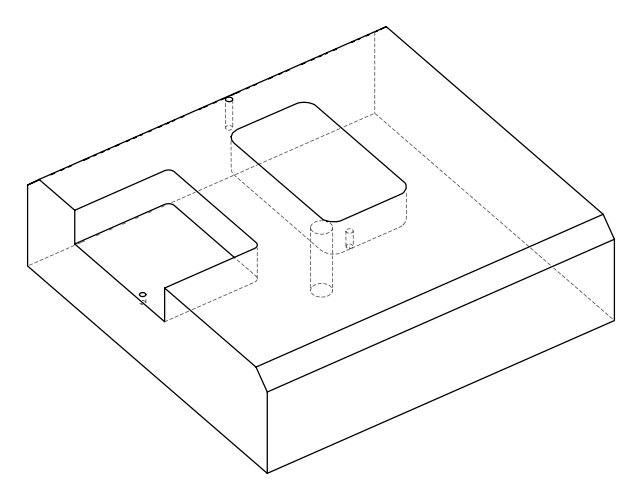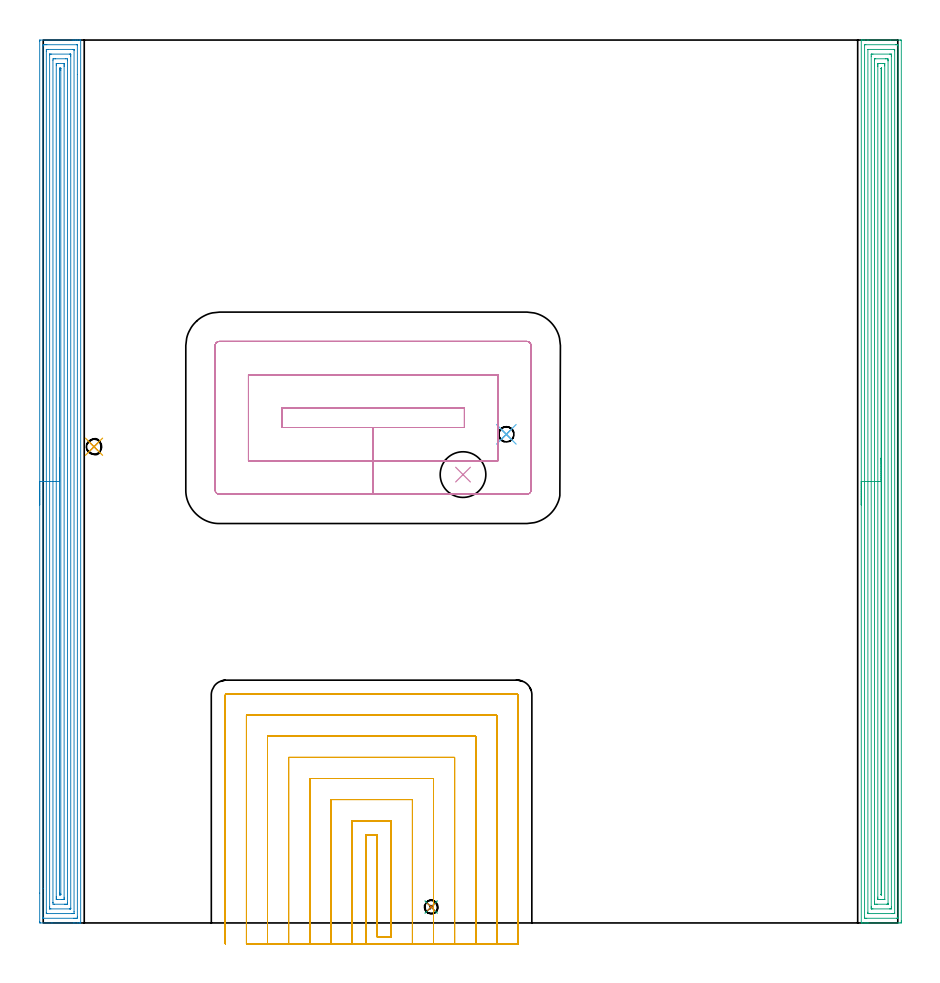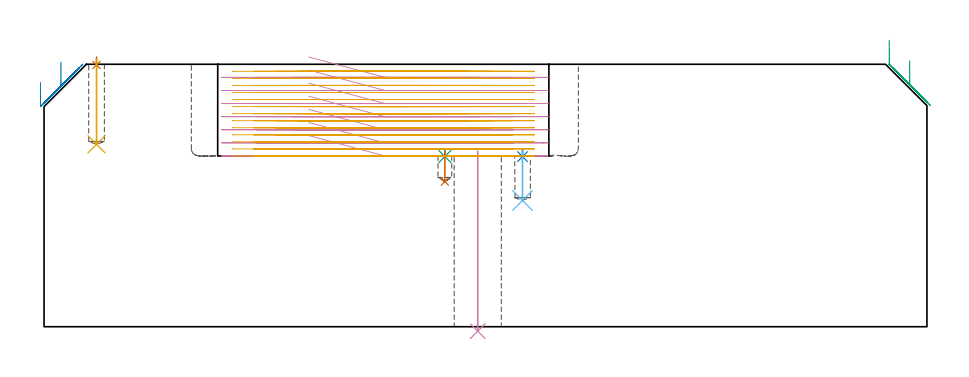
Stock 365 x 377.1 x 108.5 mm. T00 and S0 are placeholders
(PLAN: 11 operations, 6 tool changes, 124.4 min)
(1 SPOT_DRILL | STEP1POCKET | NXT0321_9005460120000 | 0.03 min | 1 mm3)
(2 SPOT_DRILL_1 | STEP1POCKET_1 | NXT0321_9005460120000 | 0.04 min | 4151 mm3)
(3 SPOT_DRILL_2 | STEP1POCKET_2 | NXT0321_9005460120000 | 0.03 min | 4144 mm3)
(4 INDEXABLE_INSERT_DRILL_THROUGH_HOLE_FROM_SOLID | STEP1HOLE | NXT0302_010 | 0.31 min | 32362 mm3)
(5 DRILL_BLIND_HOLE_INTO_CENTER | STEP1POCKET | NXT0301_036 | 0.14 min | 1061 mm3)
(6 DRILL_BLIND_HOLE_INTO_CENTER_1 | STEP1POCKET_1 | NXT0301_036 | 0.09 min | 594 mm3)
(7 DRILL_BLIND_HOLE_INTO_CENTER_2 | STEP1POCKET_2 | UGT0301_180 | 0.06 min | 249 mm3)
(8 AREA_MILL | FG_CHAMFER_SURFACE | UGT0205_001 | 21.33 min | 57743 mm3)
(9 AREA_MILL_1 | FG_CHAMFER_SURFACE_1 | UGT0205_001 | 21.3 min | 55133 mm3)
(10 MILL_RECTANGULAR_POCKET | POCKET_RECTANGULAR_STRAIGHT | NXT0201_007 | Follow Part, ap 6.25, ae 75% | 13.35 min | 524351 mm3)
(11 MILL_SLOT | SLOT_PARTIAL_RECTANGULAR | NXT0201_011 | Follow Part, ap 3, ae 75% | 67.75 min | 533246 mm3)
(TOOL NXT0321_9005460120000 | NC Spot Drill, 142deg, 12mm, Carbide, Uncoated | D12 PA142 FL30 Z2)
(TOOL NXT0302_010 | Index. Insert Drill 19.5mm [880-D1950L25-05] | D19.5 PA176 FL98 Z2)
(TOOL NXT0301_036 | Carbide Drill 6.5mm [860.1-0650-033A1-MM 2214] | D6.5 PA140 FL53 Z2)
(TOOL UGT0301_180 | Twist Drill 5.7 mm | D5.7 PA118 FL55 Z2)
(TOOL UGT0205_001 | Chamfer Mill 20 x 3 x 45 deg. | D20 FL50 Z2)
(TOOL NXT0201_007 | ENDMILL 25mm [R216.25-25050GCK54P 1620] | D25 R3 FL54 Z5)
(TOOL NXT0201_011 | ENDMILL 12mm [2P460-1200-NA 1630] | D12 FL38 Z6)
(OP 1 SPOT_DRILL)
G17 G21 G94 G90
T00 M6
G54
G17 G0 G90 X21.7 Y203.4 S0 M3
G43 Z118.5 H0
G94 G81 G98 Z108.22 F250. R111.5
G80
M5
M2
(OP 2 SPOT_DRILL_1)
G17 G21 G94 G90
T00 M6
G54
G17 G0 G90 X197.8 Y208.7 S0 M3
G43 Z118.5 H0
G94 G81 G98 Z70.316 F250. R73.6
G80
M5
M2
(OP 3 SPOT_DRILL_2)
G17 G21 G94 G90
T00 M6
G54
G17 G0 G90 X165.7 Y6.8 S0 M3
G43 Z118.5 H0
G94 G81 G98 Z70.355 F250. R73.6
G80
M5
M2
(OP 4 INDEXABLE_INSERT_DRILL_THROUGH_HOLE_FROM_SOLID)
G17 G21 G94 G90
T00 M6
G54
G17 G0 G90 X179.3 Y191.5 S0 M3
G43 Z118.5 H1
G94 G81 G98 Z-1.84 F250. R72.6
G80
M5
M2
(OP 5 DRILL_BLIND_HOLE_INTO_CENTER)
G17 G21 G94 G90
T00 M6
G54
G17 G0 G90 X21.7 Y203.4 S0 M3
G43 Z118.5 H1
G94 G81 G98 Z75.4 F250. R110.5
G80
M5
M2
(OP 6 DRILL_BLIND_HOLE_INTO_CENTER_1)
G17 G21 G94 G90
T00 M6
G54
G17 G0 G90 X197.8 Y208.7 S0 M3
G43 Z118.5 H1
G94 G81 G98 Z52.2 F250. R72.6
G80
M5
M2
(OP 7 DRILL_BLIND_HOLE_INTO_CENTER_2)
G17 G21 G94 G90
T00 M6
G54
G17 G0 G90 X165.7 Y6.8 S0 M3
G43 Z118.5 H0
G94 G81 G98 Z60. F250. R72.6
G80
M5
M2
(OP 8 AREA_MILL)
G17 G21 G94 G90
T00 M6
G54
G17 G0 G90 X-1.5 Y178.55 S1061 M3
G43 Z118.5 H0
Z101.
G94 G1 Y178.588 Z100.128 F250.
Y178.702 Z99.264
Y178.891 Z98.412
Y179.153 Z97.58
Y179.487 Z96.774
Y179.89 Z96.
Y180.358 Z95.264
Y180.89 Z94.572
Y181.479 Z93.929
Y182.122 Z93.34
Y182.814 Z92.808
Y183.55 Z92.34
Y184.324 Z91.937
Y185.13 Z91.603
Y185.962 Z91.341
Y186.814 Z91.152
Y187.678 Z91.038
Y188.55 Z91.
Y376.489
X-1.495 Y376.974 Z91.003
X-1.492 Y377.09 Z91.006
X-1.371 Y377.1 Z91.126
X12.358 Z104.853
X12.959 Z105.453
X13.514 Z106.011
X13.837 Z106.333
X14.392 Z106.888
X14.715 Z107.21
X15.361 Z107.861
X15.701 Z108.2
X15.853 Y377.097 Z108.345
X15.998 Y377.09 Z108.489
X16. Y376.936 Z108.5
Y0.164
X15.998 Y0.01 Z108.489
X15.853 Y0.003 Z108.345
X15.701 Y0. Z108.2
X15.361 Z107.861
X14.715 Z107.21
X13.514 Z106.011
X12.959 Z105.453
X3.737 Z96.234
X-1.093 Y0.001 Z91.404
X-1.492 Y0.01 Z91.005
X-1.496 Y0.202 Z91.002
X-1.499 Y0.611 Z91.001
X-1.5 Y12.744 Z91.
Y188.55
X-0.086 Z92.414
X-0.085 Y374.571 Z92.415
X-0.084 Y374.704 Z92.416
X-0.079 Y375.075 Z92.421
X0.281 Y375.092 Z92.781
X0.663 Y375.097 Z93.163
X1.152 Y375.1 Z93.652
X1.541 Z94.041
X14.326 Z106.826
X14.51 Y375.098 Z107.01
X14.54 Y375.096 Z107.04
X14.57 Y375.09 Z107.07
X14.579 Y375.081 Z107.079
X14.58 Y375.058 Z107.08
X14.585 Y374.836 Z107.085
X14.586 Y362.36 Z107.086
X14.585 Y2.529 Z107.085
X14.584 Y2.396 Z107.084
X14.579 Y2.025 Z107.079
X14.219 Y2.008 Z106.719
X13.837 Y2.003 Z106.337
X13.348 Y2. Z105.848
X12.959 Z105.459
X0.174 Z92.674
X-0.01 Y2.002 Z92.49
X-0.04 Y2.004 Z92.46
X-0.07 Y2.01 Z92.43
X-0.079 Y2.019 Z92.421
X-0.08 Y2.042 Z92.42
X-0.085 Y2.264 Z92.415
X-0.086 Y14.745 Z92.414
Y188.55
X1.328 Z93.828
X1.329 Y372.242 Z93.829
X1.33 Y372.918 Z93.83
X1.333 Y373.026 Z93.833
X1.335 Y373.077 Z93.835
X1.341 Y373.091 Z93.841
X1.367 Y373.096 Z93.867
X1.541 Y373.098 Z94.041
X2.241 Y373.1 Z94.741
X12.781 Y373.099 Z105.281
X12.959 Y373.095 Z105.459
X13.136 Y373.09 Z105.636
X13.165 Y373.079 Z105.665
X13.167 Y373.047 Z105.667
X13.17 Y372.99 Z105.67
X13.171 Y372.918 Z105.671
Y372.702
Y4.858
X13.17 Y4.182 Z105.67
X13.167 Y4.074 Z105.667
X13.165 Y4.023 Z105.665
X13.159 Y4.009 Z105.659
X13.133 Y4.004 Z105.633
X12.959 Y4.002 Z105.459
X12.259 Y4. Z104.759
X1.719 Y4.001 Z94.219
X1.541 Y4.005 Z94.041
X1.364 Y4.01 Z93.864
X1.335 Y4.021 Z93.835
X1.333 Y4.053 Z93.833
X1.33 Y4.11 Z93.83
X1.329 Y4.182 Z93.829
Y4.398
X1.328 Y188.55 Z93.828
X2.743 Z95.243
Y370.803
X2.745 Y370.992 Z95.245
X2.747 Y371.06 Z95.247
X2.75 Y371.09 Z95.25
X2.77 Y371.092 Z95.27
X2.875 Y371.096 Z95.375
X3.298 Y371.1 Z95.798
X3.33 Z95.83
X11.234 Z103.734
X11.625 Y371.093 Z104.125
X11.722 Y371.09 Z104.222
X11.751 Y371.078 Z104.251
X11.753 Y371.047 Z104.253
X11.755 Y370.967 Z104.255
X11.757 Y370.568 Z104.257
Y370.24
Y6.297
X11.755 Y6.108 Z104.255
X11.753 Y6.04 Z104.253
X11.75 Y6.01 Z104.25
X11.73 Y6.008 Z104.23
X11.625 Y6.004 Z104.125
X11.202 Y6. Z103.702
X11.17 Z103.67
X3.266 Z95.766
X2.875 Y6.007 Z95.375
X2.778 Y6.01 Z95.278
X2.749 Y6.022 Z95.249
X2.747 Y6.053 Z95.247
X2.745 Y6.133 Z95.245
X2.743 Y6.532 Z95.243
Y6.86
Y188.55
X4.157 Z96.657
Y368.473
X4.176 Y369.09 Z96.676
X4.422 Y369.097 Z96.922
X5.054 Y369.1 Z97.554
X5.297 Z97.797
X9.69 Y369.099 Z102.19
X10.324 Y369.09 Z102.824
X10.342 Y368.454 Z102.842
X10.343 Y368.435 Z102.843
Y8.627
X10.324 Y8.01 Z102.824
X10.078 Y8.003 Z102.578
X9.446 Y8. Z101.946
X9.203 Z101.703
X4.81 Y8.001 Z97.31
X4.176 Y8.01 Z96.676
X4.158 Y8.646 Z96.658
X4.157 Y8.665 Z96.657
Y188.55
X5.571 Z98.071
Y366.143
X5.573 Y366.668 Z98.073
X5.575 Y367.031 Z98.075
X5.578 Y367.08 Z98.078
X5.615 Y367.09 Z98.115
X5.72 Y367.095 Z98.22
X5.933 Y367.098 Z98.433
X6.386 Y367.1 Z98.886
X8.709 Y367.099 Z101.209
X8.822 Y367.095 Z101.322
X8.896 Y367.09 Z101.396
X8.922 Y367.077 Z101.422
X8.924 Y367.035 Z101.424
X8.927 Y366.668 Z101.427
X8.929 Y366.301 Z101.429
Y365.775
Y10.957
X8.927 Y10.432 Z101.427
X8.925 Y10.069 Z101.425
X8.922 Y10.02 Z101.422
X8.885 Y10.01 Z101.385
X8.78 Y10.005 Z101.28
X8.567 Y10.002 Z101.067
X8.114 Y10. Z100.614
X5.791 Y10.001 Z98.291
X5.678 Y10.005 Z98.178
X5.604 Y10.01 Z98.104
X5.578 Y10.023 Z98.078
X5.576 Y10.065 Z98.076
X5.573 Y10.432 Z98.073
X5.571 Y10.799 Z98.071
Y11.325
Y188.55
X6.985 Z99.485
X6.986 Y364.705 Z99.486
X6.987 Y364.883 Z99.487
X6.99 Y365.017 Z99.49
X6.992 Y365.076 Z99.492
X7.037 Y365.09 Z99.537
X7.143 Y365.093 Z99.643
X7.477 Y365.098 Z99.977
X7.499 Y365.094 Z99.999
X7.504 Y365.092 Z100.004
X7.508 Y365.066 Z100.008
X7.513 Y364.883 Z100.013
X7.514 Y364.705 Z100.014
X7.515 Y364.167 Z100.015
X7.514 Y12.395 Z100.014
X7.513 Y12.217 Z100.013
X7.51 Y12.083 Z100.01
X7.508 Y12.024 Z100.008
X7.463 Y12.01 Z99.963
X7.357 Y12.007 Z99.857
X7.023 Y12.002 Z99.523
X7.001 Y12.006 Z99.501
X6.996 Y12.008 Z99.496
X6.992 Y12.034 Z99.492
X6.987 Y12.217 Z99.487
X6.986 Y12.395 Z99.486
X6.985 Y12.933 Z99.485
Y188.55
Y189.422 Z99.523
Y190.286 Z99.637
Y191.138 Z99.826
Y191.97 Z100.088
Y192.776 Z100.422
Y193.55 Z100.825
Y194.286 Z101.294
Y194.978 Z101.825
Y195.621 Z102.414
Y196.21 Z103.057
Y196.742 Z103.75
Y197.21 Z104.485
Y197.613 Z105.259
Y197.947 Z106.065
Y198.209 Z106.897
Y198.398 Z107.749
Y198.512 Z108.614
Y198.55 Z109.485
G0 Z118.5
M5
M2
(OP 9 AREA_MILL_1)
G17 G21 G94 G90
T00 M6
G54
G17 G0 G90 X349.403 Y178.551 S1061 M3
G43 Z118.5 H0
Z118.497
G94 G1 Y178.589 Z117.625 F250.
Y178.703 Z116.76
Y178.892 Z115.909
Y179.154 Z115.077
Y179.488 Z114.271
Y179.891 Z113.497
Y180.36 Z112.761
Y180.891 Z112.069
Y181.48 Z111.426
Y182.123 Z110.836
Y182.815 Z110.305
Y183.551 Z109.837
Y184.325 Z109.434
Y185.131 Z109.1
Y185.963 Z108.837
Y186.815 Z108.649
Y187.679 Z108.535
Y188.551 Z108.497
X349.406 Y376.936 Z108.494
X349.404 Y377.013 Z108.491
X349.426 Y377.093 Z108.465
X349.428 Y377.097 Z108.463
X349.44 Y377.1 Z108.451
X349.806 Z108.093
X350.187 Z107.712
X350.841 Z107.054
X352.056 Z105.84
X352.618 Z105.276
X361.949 Z95.948
X365.948 Z91.949
X366.231 Y377.098 Z91.666
X366.492 Y377.09 Z91.406
X366.499 Y376.828 Z91.399
X366.5 Y0.949 Z91.4
X366.499 Y0.611 Z91.401
X366.494 Y0.062 Z91.403
X366.492 Y0.008 Z91.406
X365.948 Y0.004 Z91.949
X365.34 Y0. Z92.557
X352.618 Z105.276
X352.056 Z105.84
X351.73 Z106.167
X351.168 Z106.728
X350.841 Z107.054
X350.187 Z107.712
X349.806 Z108.093
X349.438 Y0.007 Z108.453
X349.403 Y0.01 Z108.488
X349.4 Y0.164 Z108.5
X349.403 Y188.551 Z108.497
X350.817 Z107.083
X350.821 Y374.723 Z107.079
X350.841 Y375.09 Z107.059
X351.336 Y375.099 Z106.564
X364.171 Y375.1 Z93.729
X364.666 Y375.099 Z93.234
X365.059 Y375.09 Z92.841
X365.084 Y374.704 Z92.816
X365.085 Y374.677 Z92.815
Y2.396
Y2.371
X365.059 Y2.01 Z92.841
X364.564 Y2.001 Z93.336
X351.73 Y2. Z106.17
X351.234 Y2.001 Z106.666
X350.841 Y2.01 Z107.059
X350.816 Y2.396 Z107.084
X350.815 Y2.423 Z107.085
X350.817 Y188.551 Z107.083
X352.232 Z105.668
X352.235 Y373.014 Z105.665
X352.236 Y373.062 Z105.664
X352.238 Y373.085 Z105.662
X352.24 Y373.089 Z105.66
X352.257 Y373.092 Z105.643
X352.438 Y373.099 Z105.462
X363.282 Z94.618
X363.463 Y373.096 Z94.437
X363.583 Y373.092 Z94.317
X363.665 Y373.086 Z94.235
X363.667 Y373.048 Z94.233
X363.669 Y372.918 Z94.231
X363.671 Y372.527 Z94.229
Y4.182
X363.67 Y4.084 Z94.23
X363.667 Y4.036 Z94.233
X363.666 Y4.019 Z94.234
X363.643 Y4.01 Z94.257
X363.461 Y4.002 Z94.439
X363.282 Y4.001 Z94.618
X362.574 Y4. Z95.326
X352.618 Y4.001 Z105.282
X352.437 Y4.004 Z105.463
X352.317 Y4.008 Z105.583
X352.235 Y4.014 Z105.665
X352.234 Y4.052 Z105.666
X352.231 Y4.182 Z105.669
X352.229 Y4.573 Z105.671
X352.232 Y188.551 Z105.668
X353.646 Z104.254
X353.649 Y370.24 Z104.251
X353.653 Y370.985 Z104.247
X353.656 Y371.087 Z104.244
X353.753 Y371.092 Z104.147
X353.967 Y371.097 Z103.933
X354.395 Y371.1 Z103.505
X361.537 Z96.363
X361.945 Y371.098 Z95.955
X362.148 Y371.094 Z95.752
X362.244 Y371.09 Z95.656
X362.25 Y371.024 Z95.65
X362.257 Y370.377 Z95.643
Y370.24
Y6.86
X362.251 Y6.111 Z95.649
X362.247 Y6.01 Z95.653
X362.147 Y6.006 Z95.753
X361.933 Y6.002 Z95.967
X361.505 Y6. Z96.395
X354.363 Z103.537
X353.955 Y6.002 Z103.945
X353.752 Y6.006 Z104.148
X353.656 Y6.01 Z104.244
X353.65 Y6.076 Z104.25
X353.644 Y6.723 Z104.256
X353.643 Y6.86 Z104.257
X353.646 Y188.551 Z104.254
X355.06 Z102.84
X355.063 Y368.676 Z102.837
X355.065 Y368.898 Z102.835
X355.068 Y369.045 Z102.832
X355.07 Y369.091 Z102.83
X355.084 Y369.094 Z102.816
X355.123 Y369.097 Z102.777
X355.284 Y369.099 Z102.616
X355.53 Y369.1 Z102.37
X359.727 Z98.173
X359.973 Z97.927
X360.616 Y369.093 Z97.284
X360.824 Y369.09 Z97.076
X360.836 Y368.682 Z97.064
X360.841 Y368.454 Z97.059
X360.843 Y368.226 Z97.057
Y8.418
X360.84 Y8.19 Z97.06
X360.836 Y8.039 Z97.064
X360.831 Y8.009 Z97.069
X360.816 Y8.006 Z97.084
X360.777 Y8.003 Z97.123
X360.616 Y8. Z97.284
X360.37 Z97.53
X356.173 Z101.727
X355.927 Y8.001 Z101.973
X355.284 Y8.007 Z102.616
X355.077 Y8.01 Z102.823
X355.064 Y8.418 Z102.836
X355.059 Y8.646 Z102.841
X355.058 Y8.874 Z102.842
X355.06 Y188.551 Z102.84
X356.474 Z101.426
X356.477 Y365.775 Z101.423
X356.478 Y366.361 Z101.422
X356.481 Y366.668 Z101.419
X356.484 Y366.961 Z101.416
X356.495 Y367.09 Z101.405
X356.636 Y367.096 Z101.264
X357.061 Y367.099 Z100.839
X357.521 Y367.1 Z100.379
X358.409 Z99.491
X358.839 Y367.099 Z99.061
X359.301 Y367.097 Z98.599
X359.407 Y367.09 Z98.493
X359.422 Y367.082 Z98.478
X359.425 Y367.048 Z98.475
X359.427 Y366.97 Z98.473
X359.428 Y366.668 Z98.472
X359.429 Y366.075 Z98.471
Y10.135
X359.427 Y10.061 Z98.473
X359.425 Y10.025 Z98.475
X359.423 Y10.014 Z98.477
X359.41 Y10.01 Z98.49
X359.266 Y10.003 Z98.634
X358.839 Y10.001 Z99.061
X358.38 Y10. Z99.52
X357.491 Z100.409
X357.061 Y10.001 Z100.839
X356.599 Y10.004 Z101.301
X356.493 Y10.01 Z101.407
X356.478 Y10.018 Z101.422
X356.476 Y10.052 Z101.424
X356.473 Y10.13 Z101.427
X356.472 Y10.432 Z101.428
X356.471 Y11.025 Z101.429
X356.474 Y188.551 Z101.426
X357.889 Z100.011
X357.892 Y364.883 Z100.008
X357.893 Y364.94 Z100.007
X357.896 Y365. Z100.004
X357.903 Y365.09 Z99.997
X357.95 Y365.096 Z99.95
X357.981 Y365.098 Z99.919
X357.999 Y365.095 Z99.901
X358.005 Y365.092 Z99.895
X358.008 Y365.076 Z99.892
X358.013 Y364.948 Z99.887
X358.014 Y364.883 Z99.886
X358.015 Y364.818 Z99.885
X358.014 Y12.217 Z99.886
X358.013 Y12.154 Z99.887
X358.008 Y12.089 Z99.892
X357.998 Y12.009 Z99.902
X357.95 Y12.004 Z99.95
X357.919 Y12.002 Z99.981
X357.901 Y12.005 Z99.999
X357.895 Y12.009 Z100.005
X357.892 Y12.025 Z100.008
X357.887 Y12.153 Z100.013
X357.886 Y12.217 Z100.014
Y12.282
X357.889 Y188.551 Z100.011
Y189.422 Z100.05
Y190.287 Z100.163
Y191.139 Z100.352
Y191.971 Z100.614
Y192.777 Z100.948
Y193.551 Z101.351
Y194.287 Z101.82
Y194.979 Z102.351
Y195.622 Z102.94
Y196.211 Z103.583
Y196.742 Z104.276
Y197.211 Z105.011
Y197.614 Z105.785
Y197.948 Z106.591
Y198.21 Z107.423
Y198.399 Z108.275
Y198.513 Z109.14
Y198.551 Z110.011
G0 Z118.5
M5
M2
(OP 10 MILL_RECTANGULAR_POCKET)
G17 G21 G94 G90
T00 M6
G54
G17 G0 G90 X109.498 Y211.6 S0 M3
G43 Z118.5 H1
Z111.5
G94 G1 X140.9 Z103.086 F250.
X179.9 F500.
Y219.9
X101.9
Y211.6
X140.9
Y197.35
X194.15
Y234.15
X87.65
Y197.35
X140.9
Y183.1
X206.5
G3 X208.4 Y185. R1.9
G1 Y246.5
G3 X206.5 Y248.4 R1.9
G1 X75.3
G3 X73.4 Y246.5 R1.9
G1 Y185.
G3 X75.3 Y183.1 R1.9
G1 X140.9
X141.9
G0 X109.498 Y211.6 Z106.086
G1 X140.9 Z97.671 F250.
X179.9 F500.
Y219.9
X101.9
Y211.6
X140.9
Y197.35
X194.15
Y234.15
X87.65
Y197.35
X140.9
Y183.1
X206.5
G3 X208.4 Y185. R1.9
G1 Y246.5
G3 X206.5 Y248.4 R1.9
G1 X75.3
G3 X73.4 Y246.5 R1.9
G1 Y185.
G3 X75.3 Y183.1 R1.9
G1 X140.9
X141.9
G0 X109.498 Y211.6 Z100.671
G1 X140.9 Z92.257 F250.
X179.9 F500.
Y219.9
X101.9
Y211.6
X140.9
Y197.35
X194.15
Y234.15
X87.65
Y197.35
X140.9
Y183.1
X206.5
G3 X208.4 Y185. R1.9
G1 Y246.5
G3 X206.5 Y248.4 R1.9
G1 X75.3
G3 X73.4 Y246.5 R1.9
G1 Y185.
G3 X75.3 Y183.1 R1.9
G1 X140.9
X141.9
G0 X109.498 Y211.6 Z95.257
G1 X140.9 Z86.843 F250.
X179.9 F500.
Y219.9
X101.9
Y211.6
X140.9
Y197.35
X194.15
Y234.15
X87.65
Y197.35
X140.9
Y183.1
X206.5
G3 X208.4 Y185. R1.9
G1 Y246.5
G3 X206.5 Y248.4 R1.9
G1 X75.3
G3 X73.4 Y246.5 R1.9
G1 Y185.
G3 X75.3 Y183.1 R1.9
G1 X140.9
X141.9
G0 X109.498 Y211.6 Z89.843
G1 X140.9 Z81.429 F250.
X179.9 F500.
Y219.9
X101.9
Y211.6
X140.9
Y197.35
X194.15
Y234.15
X87.65
Y197.35
X140.9
Y183.1
X206.5
G3 X208.4 Y185. R1.9
G1 Y246.5
G3 X206.5 Y248.4 R1.9
G1 X75.3
G3 X73.4 Y246.5 R1.9
G1 Y185.
G3 X75.3 Y183.1 R1.9
G1 X140.9
X141.9
G0 X109.498 Y211.6 Z84.429
G1 X140.9 Z76.014 F250.
X179.9 F500.
Y219.9
X101.9
Y211.6
X140.9
Y197.35
X194.15
Y234.15
X87.65
Y197.35
X140.9
Y183.1
X206.5
G3 X208.4 Y185. R1.9
G1 Y246.5
G3 X206.5 Y248.4 R1.9
G1 X75.3
G3 X73.4 Y246.5 R1.9
G1 Y185.
G3 X75.3 Y183.1 R1.9
G1 X140.9
X141.9
G0 X109.498 Y211.6 Z79.014
G1 X140.9 Z70.6 F250.
X179.9 F500.
Y219.9
X101.9
Y211.6
X140.9
Y197.35
X194.15
Y234.15
X87.65
Y197.35
X140.9
Y183.1
X206.5
G3 X208.4 Y185. R1.9
G1 Y246.5
G3 X206.5 Y248.4 R1.9
G1 X75.3
G3 X73.4 Y246.5 R1.9
G1 Y185.
G3 X75.3 Y183.1 R1.9
G1 X140.9
X141.9
G0 Z118.5
M5
M2
(OP 11 MILL_SLOT)
G17 G21 G94 G90
T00 M6
G54
G17 G0 G90 X137.8 Y-9. S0 M3
G43 Z118.5 H1
Z105.585
G94 G1 Y-6. F250.
Y37.7 F500.
X142.7
Y-6.
X148.7
Y43.7
X131.8
Y-6.
Y-9. F250.
X157.7
Y-6.
Y52.7 F500.
X122.8
Y-6.
Y-9. F250.
X166.7
Y-6.
Y61.7 F500.
X113.8
Y-6.
Y-9. F250.
X175.7
Y-6.
Y70.7 F500.
X104.8
Y-6.
Y-9. F250.
X184.7
Y-6.
Y79.7 F500.
X95.8
Y-6.
Y-9. F250.
X193.7
Y-6.
Y88.7 F500.
X86.8
Y-6.
Y-9. F250.
X202.7
Y-6.
Y97.4 F500.
G3 X202.4 Y97.7 R0.3
G1 X78.1
G3 X77.8 Y97.4 R0.3
G1 Y-6.
Y-9. F250.
G0 X137.8 Z102.669
G1 Y-6.
Y37.7 F500.
X142.7
Y-6.
X148.7
Y43.7
X131.8
Y-6.
Y-9. F250.
X157.7
Y-6.
Y52.7 F500.
X122.8
Y-6.
Y-9. F250.
X166.7
Y-6.
Y61.7 F500.
X113.8
Y-6.
Y-9. F250.
X175.7
Y-6.
Y70.7 F500.
X104.8
Y-6.
Y-9. F250.
X184.7
Y-6.
Y79.7 F500.
X95.8
Y-6.
Y-9. F250.
X193.7
Y-6.
Y88.7 F500.
X86.8
Y-6.
Y-9. F250.
X202.7
Y-6.
Y97.4 F500.
G3 X202.4 Y97.7 R0.3
G1 X78.1
G3 X77.8 Y97.4 R0.3
G1 Y-6.
Y-9. F250.
G0 X137.8 Z99.754
G1 Y-6.
Y37.7 F500.
X142.7
Y-6.
X148.7
Y43.7
X131.8
Y-6.
Y-9. F250.
X157.7
Y-6.
Y52.7 F500.
X122.8
Y-6.
Y-9. F250.
X166.7
Y-6.
Y61.7 F500.
X113.8
Y-6.
Y-9. F250.
X175.7
Y-6.
Y70.7 F500.
X104.8
Y-6.
Y-9. F250.
X184.7
Y-6.
Y79.7 F500.
X95.8
Y-6.
Y-9. F250.
X193.7
Y-6.
Y88.7 F500.
X86.8
Y-6.
Y-9. F250.
X202.7
Y-6.
Y97.4 F500.
G3 X202.4 Y97.7 R0.3
G1 X78.1
G3 X77.8 Y97.4 R0.3
G1 Y-6.
Y-9. F250.
G0 X137.8 Z96.838
G1 Y-6.
Y37.7 F500.
X142.7
Y-6.
X148.7
Y43.7
X131.8
Y-6.
Y-9. F250.
X157.7
Y-6.
Y52.7 F500.
X122.8
Y-6.
Y-9. F250.
X166.7
Y-6.
Y61.7 F500.
X113.8
Y-6.
Y-9. F250.
X175.7
Y-6.
Y70.7 F500.
X104.8
Y-6.
Y-9. F250.
X184.7
Y-6.
Y79.7 F500.
X95.8
Y-6.
Y-9. F250.
X193.7
Y-6.
Y88.7 F500.
X86.8
Y-6.
Y-9. F250.
X202.7
Y-6.
Y97.4 F500.
G3 X202.4 Y97.7 R0.3
G1 X78.1
G3 X77.8 Y97.4 R0.3
G1 Y-6.
Y-9. F250.
G0 X137.8 Z93.923
G1 Y-6.
Y37.7 F500.
X142.7
Y-6.
X148.7
Y43.7
X131.8
Y-6.
Y-9. F250.
X157.7
Y-6.
Y52.7 F500.
X122.8
Y-6.
Y-9. F250.
X166.7
Y-6.
Y61.7 F500.
X113.8
Y-6.
Y-9. F250.
X175.7
Y-6.
Y70.7 F500.
X104.8
Y-6.
Y-9. F250.
X184.7
Y-6.
Y79.7 F500.
X95.8
Y-6.
Y-9. F250.
X193.7
Y-6.
Y88.7 F500.
X86.8
Y-6.
Y-9. F250.
X202.7
Y-6.
Y97.4 F500.
G3 X202.4 Y97.7 R0.3
G1 X78.1
G3 X77.8 Y97.4 R0.3
G1 Y-6.
Y-9. F250.
G0 X137.8 Z91.008
G1 Y-6.
Y37.7 F500.
X142.7
Y-6.
X148.7
Y43.7
X131.8
Y-6.
Y-9. F250.
X157.7
Y-6.
Y52.7 F500.
X122.8
Y-6.
Y-9. F250.
X166.7
Y-6.
Y61.7 F500.
X113.8
Y-6.
Y-9. F250.
X175.7
Y-6.
Y70.7 F500.
X104.8
Y-6.
Y-9. F250.
X184.7
Y-6.
Y79.7 F500.
X95.8
Y-6.
Y-9. F250.
X193.7
Y-6.
Y88.7 F500.
X86.8
Y-6.
Y-9. F250.
X202.7
Y-6.
Y97.4 F500.
G3 X202.4 Y97.7 R0.3
G1 X78.1
G3 X77.8 Y97.4 R0.3
G1 Y-6.
Y-9. F250.
G0 X137.8 Z88.092
G1 Y-6.
Y37.7 F500.
X142.7
Y-6.
X148.7
Y43.7
X131.8
Y-6.
Y-9. F250.
X157.7
Y-6.
Y52.7 F500.
X122.8
Y-6.
Y-9. F250.
X166.7
Y-6.
Y61.7 F500.
X113.8
Y-6.
Y-9. F250.
X175.7
Y-6.
Y70.7 F500.
X104.8
Y-6.
Y-9. F250.
X184.7
Y-6.
Y79.7 F500.
X95.8
Y-6.
Y-9. F250.
X193.7
Y-6.
Y88.7 F500.
X86.8
Y-6.
Y-9. F250.
X202.7
Y-6.
Y97.4 F500.
G3 X202.4 Y97.7 R0.3
G1 X78.1
G3 X77.8 Y97.4 R0.3
G1 Y-6.
Y-9. F250.
G0 X137.8 Z85.177
G1 Y-6.
Y37.7 F500.
X142.7
Y-6.
X148.7
Y43.7
X131.8
Y-6.
Y-9. F250.
X157.7
Y-6.
Y52.7 F500.
X122.8
Y-6.
Y-9. F250.
X166.7
Y-6.
Y61.7 F500.
X113.8
Y-6.
Y-9. F250.
X175.7
Y-6.
Y70.7 F500.
X104.8
Y-6.
Y-9. F250.
X184.7
Y-6.
Y79.7 F500.
X95.8
Y-6.
Y-9. F250.
X193.7
Y-6.
Y88.7 F500.
X86.8
Y-6.
Y-9. F250.
X202.7
Y-6.
Y97.4 F500.
G3 X202.4 Y97.7 R0.3
G1 X78.1
G3 X77.8 Y97.4 R0.3
G1 Y-6.
Y-9. F250.
G0 X137.8 Z82.262
G1 Y-6.
Y37.7 F500.
X142.7
Y-6.
X148.7
Y43.7
X131.8
Y-6.
Y-9. F250.
X157.7
Y-6.
Y52.7 F500.
X122.8
Y-6.
Y-9. F250.
X166.7
Y-6.
Y61.7 F500.
X113.8
Y-6.
Y-9. F250.
X175.7
Y-6.
Y70.7 F500.
X104.8
Y-6.
Y-9. F250.
X184.7
Y-6.
Y79.7 F500.
X95.8
Y-6.
Y-9. F250.
X193.7
Y-6.
Y88.7 F500.
X86.8
Y-6.
Y-9. F250.
X202.7
Y-6.
Y97.4 F500.
G3 X202.4 Y97.7 R0.3
G1 X78.1
G3 X77.8 Y97.4 R0.3
G1 Y-6.
Y-9. F250.
G0 X137.8 Z79.346
G1 Y-6.
Y37.7 F500.
X142.7
Y-6.
X148.7
Y43.7
X131.8
Y-6.
Y-9. F250.
X157.7
Y-6.
Y52.7 F500.
X122.8
Y-6.
Y-9. F250.
X166.7
Y-6.
Y61.7 F500.
X113.8
Y-6.
Y-9. F250.
X175.7
Y-6.
Y70.7 F500.
X104.8
Y-6.
Y-9. F250.
X184.7
Y-6.
Y79.7 F500.
X95.8
Y-6.
Y-9. F250.
X193.7
Y-6.
Y88.7 F500.
X86.8
Y-6.
Y-9. F250.
X202.7
Y-6.
Y97.4 F500.
G3 X202.4 Y97.7 R0.3
G1 X78.1
G3 X77.8 Y97.4 R0.3
G1 Y-6.
Y-9. F250.
G0 X137.8 Z76.431
G1 Y-6.
Y37.7 F500.
X142.7
Y-6.
X148.7
Y43.7
X131.8
Y-6.
Y-9. F250.
X157.7
Y-6.
Y52.7 F500.
X122.8
Y-6.
Y-9. F250.
X166.7
Y-6.
Y61.7 F500.
X113.8
Y-6.
Y-9. F250.
X175.7
Y-6.
Y70.7 F500.
X104.8
Y-6.
Y-9. F250.
X184.7
Y-6.
Y79.7 F500.
X95.8
Y-6.
Y-9. F250.
X193.7
Y-6.
Y88.7 F500.
X86.8
Y-6.
Y-9. F250.
X202.7
Y-6.
Y97.4 F500.
G3 X202.4 Y97.7 R0.3
G1 X78.1
G3 X77.8 Y97.4 R0.3
G1 Y-6.
Y-9. F250.
G0 X137.8 Z73.515
G1 Y-6.
Y37.7 F500.
X142.7
Y-6.
X148.7
Y43.7
X131.8
Y-6.
Y-9. F250.
X157.7
Y-6.
Y52.7 F500.
X122.8
Y-6.
Y-9. F250.
X166.7
Y-6.
Y61.7 F500.
X113.8
Y-6.
Y-9. F250.
X175.7
Y-6.
Y70.7 F500.
X104.8
Y-6.
Y-9. F250.
X184.7
Y-6.
Y79.7 F500.
X95.8
Y-6.
Y-9. F250.
X193.7
Y-6.
Y88.7 F500.
X86.8
Y-6.
Y-9. F250.
X202.7
Y-6.
Y97.4 F500.
G3 X202.4 Y97.7 R0.3
G1 X78.1
G3 X77.8 Y97.4 R0.3
G1 Y-6.
Y-9. F250.
G0 X137.8 Z70.6
G1 Y-6.
Y37.7 F500.
X142.7
Y-6.
X148.7
Y43.7
X131.8
Y-6.
Y-9. F250.
X157.7
Y-6.
Y52.7 F500.
X122.8
Y-6.
Y-9. F250.
X166.7
Y-6.
Y61.7 F500.
X113.8
Y-6.
Y-9. F250.
X175.7
Y-6.
Y70.7 F500.
X104.8
Y-6.
Y-9. F250.
X184.7
Y-6.
Y79.7 F500.
X95.8
Y-6.
Y-9. F250.
X193.7
Y-6.
Y88.7 F500.
X86.8
Y-6.
Y-9. F250.
X202.7
Y-6.
Y97.4 F500.
G3 X202.4 Y97.7 R0.3
G1 X78.1
G3 X77.8 Y97.4 R0.3
G1 Y-6.
Y-9. F250.
G0 Z118.5
M5
M2
